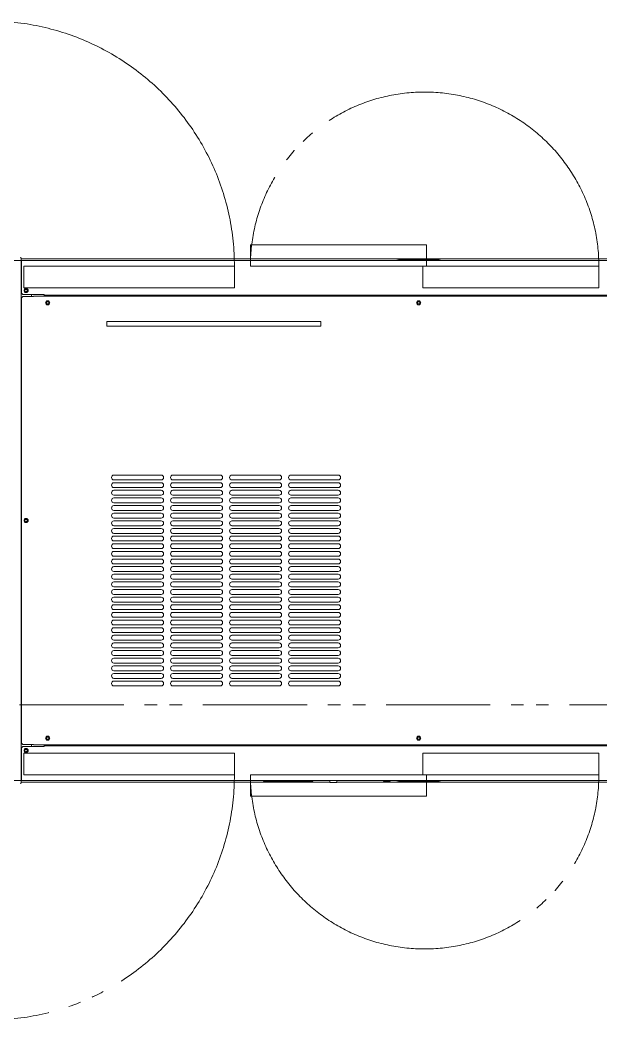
# Model space of a CAD drawing. Units: millimetres at full size. Extents: x -12803 to 120774, y -9413 to 101127.
# Drawn here: x 106306 to 107143, y 11096 to 12538 of the extents above; entities that cross this region are included whole.
import ezdxf

# ---------------------------------------------------------------- set-up
doc = ezdxf.new("R2010")
doc.units = ezdxf.units.MM
doc.header["$LTSCALE"] = 30
doc.linetypes.add('DOUBLE_CHAIN1', pattern=[8.8, 5, -1, 0.6, -0.6, 0.6, -1])
doc.linetypes.add('LONG_DOUBLE_CHAIN', pattern=[21.8, 18, -1, 0.6, -0.6, 0.6, -1])
doc.layers.add('0-0_NoName', color=7, linetype='Continuous')
doc.layers.add('2-0_通芯', color=7, linetype='DOUBLE_CHAIN1', lineweight=15)
doc.layers.add('3-3_AIHO30-厨房機器', color=7, linetype='Continuous', lineweight=15)

# ---------------------------------------------------------------- blocks, each defined once
blk = doc.blocks.new('グループ部品-732')
at = {"layer": '2-0_通芯'}
blk.add_line((74361.66, 11551.41), (120774.36, 11551.41), dxfattribs=at)
at = {"layer": '3-3_AIHO30-厨房機器', "linetype": 'LONG_DOUBLE_CHAIN'}
for p, q in [((106638.04, 12214.52), (106638.04, 12183.52)), ((106891.54, 12214.52), (106638.04, 12214.52)), ((106891.54, 12214.52), (106891.54, 12183.52)), ((106891.54, 12183.52), (106638.04, 12183.52)), ((106886.54, 12183.52), (107140.04, 12183.52)), ((106886.54, 12152.52), (106886.54, 12183.52)), ((107140.04, 12152.52), (107140.04, 12183.52)), ((106886.54, 12152.52), (107140.04, 12152.52)), ((106886.54, 11481.52), (107140.04, 11481.52)), ((106886.54, 11481.52), (106886.54, 11450.52)), ((107140.04, 11481.52), (107140.04, 11450.52)), ((106638.04, 11419.52), (106638.04, 11450.52)), ((106891.54, 11450.52), (106638.04, 11450.52)), ((106886.54, 11450.52), (107140.04, 11450.52)), ((106891.54, 11419.52), (106891.54, 11450.52)), ((106891.54, 11419.52), (106638.04, 11419.52))]:
    blk.add_line(p, q, dxfattribs=at)
at = {"layer": '3-3_AIHO30-厨房機器'}
for p, q in [((106263.04, 12191.52), (106308.04, 12191.52)), ((106306.3, 12196.18), (106307.24, 12195.56)), ((106308.04, 12194.06), (106308.04, 12194.02)), ((107485.54, 12194.02), (106308.04, 12194.02)), ((106308.04, 12191.52), (106308.04, 12194.02)), ((106308.04, 12191.52), (106308.04, 11442.52)), ((106308.54, 12191.02), (106308.04, 12191.02)), ((106308.54, 12190.52), (106308.04, 12190.52)), ((106308.54, 12145.72), (106308.54, 12191.52)), ((107452.54, 12191.52), (106308.54, 12191.52)), ((106905.54, 12193.02), (106855.54, 12193.02)), ((106308.54, 12136.92), (106308.54, 11497.12)), ((106311.54, 12142.72), (106341.04, 12142.72)), ((106311.54, 12139.92), (106325.54, 12139.92)), ((106323.04, 12142.72), (106323.04, 12139.92)), ((106325.54, 12140.52), (107435.54, 12140.52)), ((106325.54, 12140.52), (106325.54, 12139.92)), ((106341.04, 12140.52), (106341.04, 12142.72)), ((107420.04, 12141.92), (106341.04, 12141.92)), ((106308.04, 12125.77), (106308.54, 12125.77)), ((106308.04, 12105.77), (106308.54, 12105.77)), ((106431.54, 12104.02), (106431.54, 12097.02)), ((106739.54, 12104.02), (106431.54, 12104.02)), ((106739.54, 12097.02), (106739.54, 12104.02)), ((106431.54, 12097.02), (106739.54, 12097.02)), ((106509.54, 11882.52), (106441.54, 11882.52)), ((106441.54, 11875.52), (106509.54, 11875.52)), ((106594.54, 11882.52), (106526.54, 11882.52)), ((106526.54, 11875.52), (106594.54, 11875.52)), ((106679.54, 11882.52), (106611.54, 11882.52)), ((106611.54, 11875.52), (106679.54, 11875.52)), ((106764.54, 11882.52), (106696.54, 11882.52)), ((106696.54, 11875.52), (106764.54, 11875.52)), ((106509.54, 11871.52), (106441.54, 11871.52)), ((106441.54, 11864.52), (106509.54, 11864.52)), ((106509.54, 11860.52), (106441.54, 11860.52)), ((106594.54, 11871.52), (106526.54, 11871.52)), ((106526.54, 11864.52), (106594.54, 11864.52)), ((106594.54, 11860.52), (106526.54, 11860.52)), ((106679.54, 11871.52), (106611.54, 11871.52)), ((106611.54, 11864.52), (106679.54, 11864.52)), ((106679.54, 11860.52), (106611.54, 11860.52)), ((106764.54, 11871.52), (106696.54, 11871.52)), ((106696.54, 11864.52), (106764.54, 11864.52)), ((106764.54, 11860.52), (106696.54, 11860.52)), ((106441.54, 11853.52), (106509.54, 11853.52)), ((106509.54, 11849.52), (106441.54, 11849.52)), ((106526.54, 11853.52), (106594.54, 11853.52)), ((106594.54, 11849.52), (106526.54, 11849.52)), ((106611.54, 11853.52), (106679.54, 11853.52)), ((106679.54, 11849.52), (106611.54, 11849.52)), ((106696.54, 11853.52), (106764.54, 11853.52)), ((106764.54, 11849.52), (106696.54, 11849.52)), ((106441.54, 11842.52), (106509.54, 11842.52)), ((106509.54, 11838.52), (106441.54, 11838.52)), ((106441.54, 11831.52), (106509.54, 11831.52)), ((106526.54, 11842.52), (106594.54, 11842.52)), ((106594.54, 11838.52), (106526.54, 11838.52)), ((106526.54, 11831.52), (106594.54, 11831.52)), ((106611.54, 11842.52), (106679.54, 11842.52)), ((106679.54, 11838.52), (106611.54, 11838.52)), ((106611.54, 11831.52), (106679.54, 11831.52)), ((106696.54, 11842.52), (106764.54, 11842.52)), ((106764.54, 11838.52), (106696.54, 11838.52)), ((106696.54, 11831.52), (106764.54, 11831.52)), ((106509.54, 11827.52), (106441.54, 11827.52)), ((106441.54, 11820.52), (106509.54, 11820.52)), ((106509.54, 11816.52), (106441.54, 11816.52)), ((106594.54, 11827.52), (106526.54, 11827.52)), ((106526.54, 11820.52), (106594.54, 11820.52)), ((106594.54, 11816.52), (106526.54, 11816.52)), ((106679.54, 11827.52), (106611.54, 11827.52)), ((106611.54, 11820.52), (106679.54, 11820.52)), ((106679.54, 11816.52), (106611.54, 11816.52)), ((106764.54, 11827.52), (106696.54, 11827.52)), ((106696.54, 11820.52), (106764.54, 11820.52)), ((106764.54, 11816.52), (106696.54, 11816.52)), ((106441.54, 11809.52), (106509.54, 11809.52)), ((106509.54, 11805.52), (106441.54, 11805.52)), ((106526.54, 11809.52), (106594.54, 11809.52)), ((106594.54, 11805.52), (106526.54, 11805.52)), ((106611.54, 11809.52), (106679.54, 11809.52)), ((106679.54, 11805.52), (106611.54, 11805.52)), ((106696.54, 11809.52), (106764.54, 11809.52)), ((106764.54, 11805.52), (106696.54, 11805.52)), ((106441.54, 11798.52), (106509.54, 11798.52)), ((106509.54, 11794.52), (106441.54, 11794.52)), ((106441.54, 11787.52), (106509.54, 11787.52)), ((106526.54, 11798.52), (106594.54, 11798.52)), ((106594.54, 11794.52), (106526.54, 11794.52)), ((106526.54, 11787.52), (106594.54, 11787.52)), ((106611.54, 11798.52), (106679.54, 11798.52)), ((106679.54, 11794.52), (106611.54, 11794.52)), ((106611.54, 11787.52), (106679.54, 11787.52)), ((106696.54, 11798.52), (106764.54, 11798.52)), ((106764.54, 11794.52), (106696.54, 11794.52)), ((106696.54, 11787.52), (106764.54, 11787.52)), ((106509.54, 11783.52), (106441.54, 11783.52)), ((106441.54, 11776.52), (106509.54, 11776.52)), ((106509.54, 11772.52), (106441.54, 11772.52)), ((106594.54, 11783.52), (106526.54, 11783.52)), ((106526.54, 11776.52), (106594.54, 11776.52)), ((106594.54, 11772.52), (106526.54, 11772.52)), ((106679.54, 11783.52), (106611.54, 11783.52)), ((106611.54, 11776.52), (106679.54, 11776.52)), ((106679.54, 11772.52), (106611.54, 11772.52)), ((106764.54, 11783.52), (106696.54, 11783.52)), ((106696.54, 11776.52), (106764.54, 11776.52)), ((106764.54, 11772.52), (106696.54, 11772.52)), ((106441.54, 11765.52), (106509.54, 11765.52)), ((106509.54, 11761.52), (106441.54, 11761.52)), ((106526.54, 11765.52), (106594.54, 11765.52)), ((106594.54, 11761.52), (106526.54, 11761.52)), ((106611.54, 11765.52), (106679.54, 11765.52)), ((106679.54, 11761.52), (106611.54, 11761.52)), ((106696.54, 11765.52), (106764.54, 11765.52)), ((106764.54, 11761.52), (106696.54, 11761.52)), ((106441.54, 11754.52), (106509.54, 11754.52)), ((106509.54, 11750.52), (106441.54, 11750.52)), ((106441.54, 11743.52), (106509.54, 11743.52)), ((106526.54, 11754.52), (106594.54, 11754.52)), ((106594.54, 11750.52), (106526.54, 11750.52)), ((106526.54, 11743.52), (106594.54, 11743.52)), ((106611.54, 11754.52), (106679.54, 11754.52)), ((106679.54, 11750.52), (106611.54, 11750.52)), ((106611.54, 11743.52), (106679.54, 11743.52)), ((106696.54, 11754.52), (106764.54, 11754.52)), ((106764.54, 11750.52), (106696.54, 11750.52)), ((106696.54, 11743.52), (106764.54, 11743.52)), ((106509.54, 11739.52), (106441.54, 11739.52)), ((106441.54, 11732.52), (106509.54, 11732.52)), ((106594.54, 11739.52), (106526.54, 11739.52)), ((106526.54, 11732.52), (106594.54, 11732.52)), ((106679.54, 11739.52), (106611.54, 11739.52)), ((106611.54, 11732.52), (106679.54, 11732.52)), ((106764.54, 11739.52), (106696.54, 11739.52)), ((106696.54, 11732.52), (106764.54, 11732.52)), ((106509.54, 11728.52), (106441.54, 11728.52)), ((106441.54, 11721.52), (106509.54, 11721.52)), ((106509.54, 11717.52), (106441.54, 11717.52)), ((106594.54, 11728.52), (106526.54, 11728.52)), ((106526.54, 11721.52), (106594.54, 11721.52)), ((106594.54, 11717.52), (106526.54, 11717.52)), ((106679.54, 11728.52), (106611.54, 11728.52)), ((106611.54, 11721.52), (106679.54, 11721.52)), ((106679.54, 11717.52), (106611.54, 11717.52)), ((106764.54, 11728.52), (106696.54, 11728.52)), ((106696.54, 11721.52), (106764.54, 11721.52)), ((106764.54, 11717.52), (106696.54, 11717.52)), ((106441.54, 11710.52), (106509.54, 11710.52)), ((106509.54, 11706.52), (106441.54, 11706.52)), ((106526.54, 11710.52), (106594.54, 11710.52)), ((106594.54, 11706.52), (106526.54, 11706.52)), ((106611.54, 11710.52), (106679.54, 11710.52)), ((106679.54, 11706.52), (106611.54, 11706.52)), ((106696.54, 11710.52), (106764.54, 11710.52)), ((106764.54, 11706.52), (106696.54, 11706.52)), ((106441.54, 11699.52), (106509.54, 11699.52)), ((106509.54, 11695.52), (106441.54, 11695.52)), ((106441.54, 11688.52), (106509.54, 11688.52)), ((106526.54, 11699.52), (106594.54, 11699.52)), ((106594.54, 11695.52), (106526.54, 11695.52)), ((106526.54, 11688.52), (106594.54, 11688.52)), ((106611.54, 11699.52), (106679.54, 11699.52)), ((106679.54, 11695.52), (106611.54, 11695.52)), ((106611.54, 11688.52), (106679.54, 11688.52)), ((106696.54, 11699.52), (106764.54, 11699.52)), ((106764.54, 11695.52), (106696.54, 11695.52)), ((106696.54, 11688.52), (106764.54, 11688.52)), ((106509.54, 11684.52), (106441.54, 11684.52)), ((106441.54, 11677.52), (106509.54, 11677.52)), ((106509.54, 11673.52), (106441.54, 11673.52)), ((106594.54, 11684.52), (106526.54, 11684.52)), ((106526.54, 11677.52), (106594.54, 11677.52)), ((106594.54, 11673.52), (106526.54, 11673.52)), ((106679.54, 11684.52), (106611.54, 11684.52)), ((106611.54, 11677.52), (106679.54, 11677.52)), ((106679.54, 11673.52), (106611.54, 11673.52)), ((106764.54, 11684.52), (106696.54, 11684.52)), ((106696.54, 11677.52), (106764.54, 11677.52)), ((106764.54, 11673.52), (106696.54, 11673.52)), ((106441.54, 11666.52), (106509.54, 11666.52)), ((106509.54, 11662.52), (106441.54, 11662.52)), ((106526.54, 11666.52), (106594.54, 11666.52)), ((106594.54, 11662.52), (106526.54, 11662.52)), ((106611.54, 11666.52), (106679.54, 11666.52)), ((106679.54, 11662.52), (106611.54, 11662.52)), ((106696.54, 11666.52), (106764.54, 11666.52)), ((106764.54, 11662.52), (106696.54, 11662.52)), ((106441.54, 11655.52), (106509.54, 11655.52)), ((106509.54, 11651.52), (106441.54, 11651.52)), ((106441.54, 11644.52), (106509.54, 11644.52)), ((106526.54, 11655.52), (106594.54, 11655.52)), ((106594.54, 11651.52), (106526.54, 11651.52)), ((106526.54, 11644.52), (106594.54, 11644.52)), ((106611.54, 11655.52), (106679.54, 11655.52)), ((106679.54, 11651.52), (106611.54, 11651.52)), ((106611.54, 11644.52), (106679.54, 11644.52)), ((106696.54, 11655.52), (106764.54, 11655.52)), ((106764.54, 11651.52), (106696.54, 11651.52)), ((106696.54, 11644.52), (106764.54, 11644.52)), ((106509.54, 11640.52), (106441.54, 11640.52)), ((106441.54, 11633.52), (106509.54, 11633.52)), ((106509.54, 11629.52), (106441.54, 11629.52)), ((106594.54, 11640.52), (106526.54, 11640.52)), ((106526.54, 11633.52), (106594.54, 11633.52)), ((106594.54, 11629.52), (106526.54, 11629.52)), ((106679.54, 11640.52), (106611.54, 11640.52)), ((106611.54, 11633.52), (106679.54, 11633.52)), ((106679.54, 11629.52), (106611.54, 11629.52)), ((106764.54, 11640.52), (106696.54, 11640.52)), ((106696.54, 11633.52), (106764.54, 11633.52)), ((106764.54, 11629.52), (106696.54, 11629.52)), ((106441.54, 11622.52), (106509.54, 11622.52)), ((106509.54, 11618.52), (106441.54, 11618.52)), ((106526.54, 11622.52), (106594.54, 11622.52)), ((106594.54, 11618.52), (106526.54, 11618.52)), ((106611.54, 11622.52), (106679.54, 11622.52)), ((106679.54, 11618.52), (106611.54, 11618.52)), ((106696.54, 11622.52), (106764.54, 11622.52)), ((106764.54, 11618.52), (106696.54, 11618.52)), ((106441.54, 11611.52), (106509.54, 11611.52)), ((106509.54, 11607.52), (106441.54, 11607.52)), ((106441.54, 11600.52), (106509.54, 11600.52)), ((106526.54, 11611.52), (106594.54, 11611.52)), ((106594.54, 11607.52), (106526.54, 11607.52)), ((106526.54, 11600.52), (106594.54, 11600.52)), ((106611.54, 11611.52), (106679.54, 11611.52)), ((106679.54, 11607.52), (106611.54, 11607.52)), ((106611.54, 11600.52), (106679.54, 11600.52)), ((106696.54, 11611.52), (106764.54, 11611.52)), ((106764.54, 11607.52), (106696.54, 11607.52)), ((106696.54, 11600.52), (106764.54, 11600.52)), ((106509.54, 11596.52), (106441.54, 11596.52)), ((106441.54, 11589.52), (106509.54, 11589.52)), ((106509.54, 11585.52), (106441.54, 11585.52)), ((106594.54, 11596.52), (106526.54, 11596.52)), ((106526.54, 11589.52), (106594.54, 11589.52)), ((106594.54, 11585.52), (106526.54, 11585.52)), ((106679.54, 11596.52), (106611.54, 11596.52)), ((106611.54, 11589.52), (106679.54, 11589.52)), ((106679.54, 11585.52), (106611.54, 11585.52)), ((106764.54, 11596.52), (106696.54, 11596.52)), ((106696.54, 11589.52), (106764.54, 11589.52)), ((106764.54, 11585.52), (106696.54, 11585.52)), ((106441.54, 11578.52), (106509.54, 11578.52)), ((106526.54, 11578.52), (106594.54, 11578.52)), ((106611.54, 11578.52), (106679.54, 11578.52)), ((106696.54, 11578.52), (106764.54, 11578.52)), ((106308.04, 11528.27), (106308.54, 11528.27)), ((106308.04, 11508.27), (106308.54, 11508.27)), ((106308.54, 11488.32), (106308.54, 11442.52)), ((106311.54, 11494.12), (106325.54, 11494.12)), ((106311.54, 11491.32), (106341.04, 11491.32)), ((106323.04, 11494.12), (106323.04, 11491.32)), ((106325.54, 11493.52), (106325.54, 11494.12)), ((106325.54, 11493.52), (107435.54, 11493.52)), ((106341.04, 11493.52), (106341.04, 11491.32)), ((106341.04, 11492.12), (107420.04, 11492.12)), ((106263.04, 11442.52), (106308.04, 11442.52)), ((106308.54, 11443.52), (106308.04, 11443.52)), ((106308.54, 11443.02), (106308.04, 11443.02)), ((106308.04, 11442.52), (106308.04, 11439.99)), ((106308.54, 11442.52), (107452.54, 11442.52)), ((106657.04, 11441.52), (106657.04, 11442.52)), ((106657.04, 11441.52), (106728.04, 11441.52)), ((106728.04, 11441.52), (106728.04, 11442.52)), ((106752.54, 11442.52), (106752.54, 11439.52)), ((106762.54, 11442.52), (106762.54, 11439.52)), ((106829.84, 11442.52), (106829.84, 11441.52)), ((106829.84, 11441.52), (106839.24, 11441.52)), ((106839.24, 11442.52), (106839.24, 11441.52)), ((106855.54, 11441.02), (106905.54, 11441.02)), ((106858.84, 11442.52), (106858.84, 11441.52)), ((106858.84, 11441.52), (106868.24, 11441.52)), ((106868.24, 11442.52), (106868.24, 11441.52)), ((106306.3, 11437.86), (106307.24, 11438.49)), ((106308.04, 11440.02), (106752.54, 11440.02)), ((106752.54, 11439.52), (106762.54, 11439.52)), ((106762.54, 11440.02), (107485.54, 11440.02))]:
    blk.add_line(p, q, dxfattribs=at)
at = {"layer": '3-3_AIHO30-厨房機器', "linetype": 'LONG_DOUBLE_CHAIN'}
for points in [[(106615.04, 12152.52), (106615.04, 12183.52), (106311.54, 12183.52)], [(106615.04, 12152.52), (106311.54, 12152.52), (106311.54, 12183.52)], [(106615.04, 11481.52), (106615.04, 11450.52), (106311.54, 11450.52)], [(106615.04, 11481.52), (106311.54, 11481.52), (106311.54, 11450.52)]]:
    blk.add_lwpolyline(points, dxfattribs=at)
at = {"layer": '3-3_AIHO30-厨房機器'}
for centre, radius in [((106315.04, 12148.52), 3), ((106315.04, 12148.52), 1.6), ((106346.04, 12130.72), 3), ((106880.54, 12130.72), 3), ((106346.04, 12130.72), 1.6), ((106880.54, 12130.72), 1.6), ((106315.04, 11817.02), 3), ((106315.04, 11817.02), 1.6), ((106346.04, 11503.32), 3), ((106346.04, 11503.32), 1.6), ((106880.54, 11503.32), 3), ((106880.54, 11503.32), 1.6), ((106315.04, 11485.52), 3), ((106315.04, 11485.52), 1.6)]:
    blk.add_circle(centre, radius, dxfattribs=at)
at = {"layer": '3-3_AIHO30-厨房機器', "linetype": 'LONG_DOUBLE_CHAIN'}
for centre, start, end in [((106889.04, 12183.52), 0, 180), ((106889.04, 11450.52), 180, 0)]:
    blk.add_arc(centre, 251, start, end, dxfattribs=at)
at = {"layer": '3-3_AIHO30-厨房機器'}
for centre, radius, start, end in [((106306.24, 12194.06), 1.8, 0.00017, 56.31006), ((106855.54, 12168.02), 25, 90, 109.56084), ((106905.54, 12168.02), 25, 70.43916, 90), ((106315.04, 12148.52), 2, 255, 195), ((106311.54, 12145.72), 3, 180, 270), ((106311.54, 12136.92), 3, 90, 180), ((106346.04, 12130.72), 2, 255, 195), ((106880.54, 12130.72), 2, 255, 195), ((106441.54, 11879.02), 3.5, 90, 270), ((106509.54, 11879.02), 3.5, 270, 90), ((106526.54, 11879.02), 3.5, 90, 270), ((106594.54, 11879.02), 3.5, 270, 90), ((106611.54, 11879.02), 3.5, 90, 270), ((106679.54, 11879.02), 3.5, 270, 90), ((106696.54, 11879.02), 3.5, 90, 270), ((106764.54, 11879.02), 3.5, 270, 90), ((106441.54, 11868.02), 3.5, 90, 270), ((106441.54, 11857.02), 3.5, 90, 270), ((106509.54, 11868.02), 3.5, 270, 90), ((106509.54, 11857.02), 3.5, 270, 90), ((106526.54, 11868.02), 3.5, 90, 270), ((106526.54, 11857.02), 3.5, 90, 270), ((106594.54, 11868.02), 3.5, 270, 90), ((106594.54, 11857.02), 3.5, 270, 90), ((106611.54, 11868.02), 3.5, 90, 270), ((106611.54, 11857.02), 3.5, 90, 270), ((106679.54, 11868.02), 3.5, 270, 90), ((106679.54, 11857.02), 3.5, 270, 90), ((106696.54, 11868.02), 3.5, 90, 270), ((106696.54, 11857.02), 3.5, 90, 270), ((106764.54, 11868.02), 3.5, 270, 90), ((106764.54, 11857.02), 3.5, 270, 90), ((106441.54, 11846.02), 3.5, 90, 270), ((106509.54, 11846.02), 3.5, 270, 90), ((106526.54, 11846.02), 3.5, 90, 270), ((106594.54, 11846.02), 3.5, 270, 90), ((106611.54, 11846.02), 3.5, 90, 270), ((106679.54, 11846.02), 3.5, 270, 90), ((106696.54, 11846.02), 3.5, 90, 270), ((106764.54, 11846.02), 3.5, 270, 90), ((106441.54, 11835.02), 3.5, 90, 270), ((106509.54, 11835.02), 3.5, 270, 90), ((106526.54, 11835.02), 3.5, 90, 270), ((106594.54, 11835.02), 3.5, 270, 90), ((106611.54, 11835.02), 3.5, 90, 270), ((106679.54, 11835.02), 3.5, 270, 90), ((106696.54, 11835.02), 3.5, 90, 270), ((106764.54, 11835.02), 3.5, 270, 90), ((106315.04, 11817.02), 2, 255, 195), ((106441.54, 11824.02), 3.5, 90, 270), ((106441.54, 11813.02), 3.5, 90, 270), ((106509.54, 11824.02), 3.5, 270, 90), ((106509.54, 11813.02), 3.5, 270, 90), ((106526.54, 11824.02), 3.5, 90, 270), ((106526.54, 11813.02), 3.5, 90, 270), ((106594.54, 11824.02), 3.5, 270, 90), ((106594.54, 11813.02), 3.5, 270, 90), ((106611.54, 11824.02), 3.5, 90, 270), ((106611.54, 11813.02), 3.5, 90, 270), ((106679.54, 11824.02), 3.5, 270, 90), ((106679.54, 11813.02), 3.5, 270, 90), ((106696.54, 11824.02), 3.5, 90, 270), ((106696.54, 11813.02), 3.5, 90, 270), ((106764.54, 11824.02), 3.5, 270, 90), ((106764.54, 11813.02), 3.5, 270, 90), ((106441.54, 11802.02), 3.5, 90, 270), ((106509.54, 11802.02), 3.5, 270, 90), ((106526.54, 11802.02), 3.5, 90, 270), ((106594.54, 11802.02), 3.5, 270, 90), ((106611.54, 11802.02), 3.5, 90, 270), ((106679.54, 11802.02), 3.5, 270, 90), ((106696.54, 11802.02), 3.5, 90, 270), ((106764.54, 11802.02), 3.5, 270, 90), ((106441.54, 11791.02), 3.5, 90, 270), ((106509.54, 11791.02), 3.5, 270, 90), ((106526.54, 11791.02), 3.5, 90, 270), ((106594.54, 11791.02), 3.5, 270, 90), ((106611.54, 11791.02), 3.5, 90, 270), ((106679.54, 11791.02), 3.5, 270, 90), ((106696.54, 11791.02), 3.5, 90, 270), ((106764.54, 11791.02), 3.5, 270, 90), ((106441.54, 11780.02), 3.5, 90, 270), ((106441.54, 11769.02), 3.5, 90, 270), ((106509.54, 11780.02), 3.5, 270, 90), ((106509.54, 11769.02), 3.5, 270, 90), ((106526.54, 11780.02), 3.5, 90, 270), ((106526.54, 11769.02), 3.5, 90, 270), ((106594.54, 11780.02), 3.5, 270, 90), ((106594.54, 11769.02), 3.5, 270, 90), ((106611.54, 11780.02), 3.5, 90, 270), ((106611.54, 11769.02), 3.5, 90, 270), ((106679.54, 11780.02), 3.5, 270, 90), ((106679.54, 11769.02), 3.5, 270, 90), ((106696.54, 11780.02), 3.5, 90, 270), ((106696.54, 11769.02), 3.5, 90, 270), ((106764.54, 11780.02), 3.5, 270, 90), ((106764.54, 11769.02), 3.5, 270, 90), ((106441.54, 11758.02), 3.5, 90, 270), ((106509.54, 11758.02), 3.5, 270, 90), ((106526.54, 11758.02), 3.5, 90, 270), ((106594.54, 11758.02), 3.5, 270, 90), ((106611.54, 11758.02), 3.5, 90, 270), ((106679.54, 11758.02), 3.5, 270, 90), ((106696.54, 11758.02), 3.5, 90, 270), ((106764.54, 11758.02), 3.5, 270, 90), ((106441.54, 11747.02), 3.5, 90, 270), ((106509.54, 11747.02), 3.5, 270, 90), ((106526.54, 11747.02), 3.5, 90, 270), ((106594.54, 11747.02), 3.5, 270, 90), ((106611.54, 11747.02), 3.5, 90, 270), ((106679.54, 11747.02), 3.5, 270, 90), ((106696.54, 11747.02), 3.5, 90, 270), ((106764.54, 11747.02), 3.5, 270, 90), ((106441.54, 11736.02), 3.5, 90, 270), ((106509.54, 11736.02), 3.5, 270, 90), ((106526.54, 11736.02), 3.5, 90, 270), ((106594.54, 11736.02), 3.5, 270, 90), ((106611.54, 11736.02), 3.5, 90, 270), ((106679.54, 11736.02), 3.5, 270, 90), ((106696.54, 11736.02), 3.5, 90, 270), ((106764.54, 11736.02), 3.5, 270, 90), ((106441.54, 11725.02), 3.5, 90, 270), ((106441.54, 11714.02), 3.5, 90, 270), ((106509.54, 11725.02), 3.5, 270, 90), ((106509.54, 11714.02), 3.5, 270, 90), ((106526.54, 11725.02), 3.5, 90, 270), ((106526.54, 11714.02), 3.5, 90, 270), ((106594.54, 11725.02), 3.5, 270, 90), ((106594.54, 11714.02), 3.5, 270, 90), ((106611.54, 11725.02), 3.5, 90, 270), ((106611.54, 11714.02), 3.5, 90, 270), ((106679.54, 11725.02), 3.5, 270, 90), ((106679.54, 11714.02), 3.5, 270, 90), ((106696.54, 11725.02), 3.5, 90, 270), ((106696.54, 11714.02), 3.5, 90, 270), ((106764.54, 11725.02), 3.5, 270, 90), ((106764.54, 11714.02), 3.5, 270, 90), ((106441.54, 11703.02), 3.5, 90, 270), ((106509.54, 11703.02), 3.5, 270, 90), ((106526.54, 11703.02), 3.5, 90, 270), ((106594.54, 11703.02), 3.5, 270, 90), ((106611.54, 11703.02), 3.5, 90, 270), ((106679.54, 11703.02), 3.5, 270, 90), ((106696.54, 11703.02), 3.5, 90, 270), ((106764.54, 11703.02), 3.5, 270, 90), ((106441.54, 11692.02), 3.5, 90, 270), ((106509.54, 11692.02), 3.5, 270, 90), ((106526.54, 11692.02), 3.5, 90, 270), ((106594.54, 11692.02), 3.5, 270, 90), ((106611.54, 11692.02), 3.5, 90, 270), ((106679.54, 11692.02), 3.5, 270, 90), ((106696.54, 11692.02), 3.5, 90, 270), ((106764.54, 11692.02), 3.5, 270, 90), ((106441.54, 11681.02), 3.5, 90, 270), ((106441.54, 11670.02), 3.5, 90, 270), ((106509.54, 11681.02), 3.5, 270, 90), ((106509.54, 11670.02), 3.5, 270, 90), ((106526.54, 11681.02), 3.5, 90, 270), ((106526.54, 11670.02), 3.5, 90, 270), ((106594.54, 11681.02), 3.5, 270, 90), ((106594.54, 11670.02), 3.5, 270, 90), ((106611.54, 11681.02), 3.5, 90, 270), ((106611.54, 11670.02), 3.5, 90, 270), ((106679.54, 11681.02), 3.5, 270, 90), ((106679.54, 11670.02), 3.5, 270, 90), ((106696.54, 11681.02), 3.5, 90, 270), ((106696.54, 11670.02), 3.5, 90, 270), ((106764.54, 11681.02), 3.5, 270, 90), ((106764.54, 11670.02), 3.5, 270, 90), ((106441.54, 11659.02), 3.5, 90, 270), ((106509.54, 11659.02), 3.5, 270, 90), ((106526.54, 11659.02), 3.5, 90, 270), ((106594.54, 11659.02), 3.5, 270, 90), ((106611.54, 11659.02), 3.5, 90, 270), ((106679.54, 11659.02), 3.5, 270, 90), ((106696.54, 11659.02), 3.5, 90, 270), ((106764.54, 11659.02), 3.5, 270, 90), ((106441.54, 11648.02), 3.5, 90, 270), ((106509.54, 11648.02), 3.5, 270, 90), ((106526.54, 11648.02), 3.5, 90, 270), ((106594.54, 11648.02), 3.5, 270, 90), ((106611.54, 11648.02), 3.5, 90, 270), ((106679.54, 11648.02), 3.5, 270, 90), ((106696.54, 11648.02), 3.5, 90, 270), ((106764.54, 11648.02), 3.5, 270, 90), ((106441.54, 11637.02), 3.5, 90, 270), ((106441.54, 11626.02), 3.5, 90, 270), ((106509.54, 11637.02), 3.5, 270, 90), ((106509.54, 11626.02), 3.5, 270, 90), ((106526.54, 11637.02), 3.5, 90, 270), ((106526.54, 11626.02), 3.5, 90, 270), ((106594.54, 11637.02), 3.5, 270, 90), ((106594.54, 11626.02), 3.5, 270, 90), ((106611.54, 11637.02), 3.5, 90, 270), ((106611.54, 11626.02), 3.5, 90, 270), ((106679.54, 11637.02), 3.5, 270, 90), ((106679.54, 11626.02), 3.5, 270, 90), ((106696.54, 11637.02), 3.5, 90, 270), ((106696.54, 11626.02), 3.5, 90, 270), ((106764.54, 11637.02), 3.5, 270, 90), ((106764.54, 11626.02), 3.5, 270, 90), ((106441.54, 11615.02), 3.5, 90, 270), ((106509.54, 11615.02), 3.5, 270, 90), ((106526.54, 11615.02), 3.5, 90, 270), ((106594.54, 11615.02), 3.5, 270, 90), ((106611.54, 11615.02), 3.5, 90, 270), ((106679.54, 11615.02), 3.5, 270, 90), ((106696.54, 11615.02), 3.5, 90, 270), ((106764.54, 11615.02), 3.5, 270, 90), ((106441.54, 11604.02), 3.5, 90, 270), ((106509.54, 11604.02), 3.5, 270, 90), ((106526.54, 11604.02), 3.5, 90, 270), ((106594.54, 11604.02), 3.5, 270, 90), ((106611.54, 11604.02), 3.5, 90, 270), ((106679.54, 11604.02), 3.5, 270, 90), ((106696.54, 11604.02), 3.5, 90, 270), ((106764.54, 11604.02), 3.5, 270, 90), ((106441.54, 11593.02), 3.5, 90, 270), ((106441.54, 11582.02), 3.5, 90, 270), ((106509.54, 11593.02), 3.5, 270, 90), ((106509.54, 11582.02), 3.5, 270, 90), ((106526.54, 11593.02), 3.5, 90, 270), ((106526.54, 11582.02), 3.5, 90, 270), ((106594.54, 11593.02), 3.5, 270, 90), ((106594.54, 11582.02), 3.5, 270, 90), ((106611.54, 11593.02), 3.5, 90, 270), ((106611.54, 11582.02), 3.5, 90, 270), ((106679.54, 11593.02), 3.5, 270, 90), ((106679.54, 11582.02), 3.5, 270, 90), ((106696.54, 11593.02), 3.5, 90, 270), ((106696.54, 11582.02), 3.5, 90, 270), ((106764.54, 11593.02), 3.5, 270, 90), ((106764.54, 11582.02), 3.5, 270, 90), ((106346.04, 11503.32), 2, 255, 195), ((106880.54, 11503.32), 2, 255, 195), ((106311.54, 11497.12), 3, 180, 270), ((106311.54, 11488.32), 3, 90, 180), ((106315.04, 11485.52), 2, 255, 195), ((106855.54, 11466.02), 25, 250.43916, 270), ((106905.54, 11466.02), 25, 270, 289.56084), ((106306.24, 11439.99), 1.8, 303.69015, 0.00017)]:
    blk.add_arc(centre, radius, start, end, dxfattribs=at)
at = {"layer": '3-3_AIHO30-厨房機器', "linetype": 'LONG_DOUBLE_CHAIN'}
for centre, start_param, end_param in [((106260.29, 12183.52), 6.2831853, 10.9751359), ((106260.29, 11450.52), 1.5912347, 6.2831853)]:
    blk.add_ellipse(centre, major_axis=(354.75, 0), ratio=0.996483, start_param=start_param, end_param=end_param, dxfattribs=at)
blk = doc.blocks.new('グループ部品-763')
at = {"layer": '3-3_AIHO30-厨房機器', "linetype": 'LONG_DOUBLE_CHAIN'}
for p, q in [((106638.04, 12214.52), (106638.04, 12183.52)), ((106891.54, 12214.52), (106638.04, 12214.52)), ((106891.54, 12214.52), (106891.54, 12183.52)), ((106891.54, 12183.52), (106638.04, 12183.52)), ((106886.54, 12183.52), (107140.04, 12183.52)), ((106886.54, 12152.52), (106886.54, 12183.52)), ((107140.04, 12152.52), (107140.04, 12183.52)), ((106886.54, 12152.52), (107140.04, 12152.52)), ((106886.54, 11481.52), (107140.04, 11481.52)), ((106886.54, 11481.52), (106886.54, 11450.52)), ((107140.04, 11481.52), (107140.04, 11450.52)), ((106638.04, 11419.52), (106638.04, 11450.52)), ((106891.54, 11450.52), (106638.04, 11450.52)), ((106886.54, 11450.52), (107140.04, 11450.52)), ((106891.54, 11419.52), (106891.54, 11450.52)), ((106891.54, 11419.52), (106638.04, 11419.52))]:
    blk.add_line(p, q, dxfattribs=at)
at = {"layer": '3-3_AIHO30-厨房機器'}
for p, q in [((106263.04, 12191.52), (106308.04, 12191.52)), ((106306.3, 12196.18), (106307.24, 12195.56)), ((106308.04, 12194.06), (106308.04, 12194.02)), ((107485.54, 12194.02), (106308.04, 12194.02)), ((106308.04, 12191.52), (106308.04, 12194.02)), ((106308.04, 12191.52), (106308.04, 11442.52)), ((106308.54, 12191.02), (106308.04, 12191.02)), ((106308.54, 12190.52), (106308.04, 12190.52)), ((106308.54, 12145.72), (106308.54, 12191.52)), ((107452.54, 12191.52), (106308.54, 12191.52)), ((106905.54, 12193.02), (106855.54, 12193.02)), ((106308.54, 12136.92), (106308.54, 11497.12)), ((106311.54, 12142.72), (106341.04, 12142.72)), ((106311.54, 12139.92), (106325.54, 12139.92)), ((106323.04, 12142.72), (106323.04, 12139.92)), ((106325.54, 12140.52), (107435.54, 12140.52)), ((106325.54, 12140.52), (106325.54, 12139.92)), ((106341.04, 12140.52), (106341.04, 12142.72)), ((107420.04, 12141.92), (106341.04, 12141.92)), ((106308.04, 12125.77), (106308.54, 12125.77)), ((106308.04, 12105.77), (106308.54, 12105.77)), ((106431.54, 12104.02), (106431.54, 12097.02)), ((106739.54, 12104.02), (106431.54, 12104.02)), ((106739.54, 12097.02), (106739.54, 12104.02)), ((106431.54, 12097.02), (106739.54, 12097.02)), ((106509.54, 11882.52), (106441.54, 11882.52)), ((106441.54, 11875.52), (106509.54, 11875.52)), ((106594.54, 11882.52), (106526.54, 11882.52)), ((106526.54, 11875.52), (106594.54, 11875.52)), ((106679.54, 11882.52), (106611.54, 11882.52)), ((106611.54, 11875.52), (106679.54, 11875.52)), ((106764.54, 11882.52), (106696.54, 11882.52)), ((106696.54, 11875.52), (106764.54, 11875.52)), ((106509.54, 11871.52), (106441.54, 11871.52)), ((106441.54, 11864.52), (106509.54, 11864.52)), ((106509.54, 11860.52), (106441.54, 11860.52)), ((106594.54, 11871.52), (106526.54, 11871.52)), ((106526.54, 11864.52), (106594.54, 11864.52)), ((106594.54, 11860.52), (106526.54, 11860.52)), ((106679.54, 11871.52), (106611.54, 11871.52)), ((106611.54, 11864.52), (106679.54, 11864.52)), ((106679.54, 11860.52), (106611.54, 11860.52)), ((106764.54, 11871.52), (106696.54, 11871.52)), ((106696.54, 11864.52), (106764.54, 11864.52)), ((106764.54, 11860.52), (106696.54, 11860.52)), ((106441.54, 11853.52), (106509.54, 11853.52)), ((106509.54, 11849.52), (106441.54, 11849.52)), ((106526.54, 11853.52), (106594.54, 11853.52)), ((106594.54, 11849.52), (106526.54, 11849.52)), ((106611.54, 11853.52), (106679.54, 11853.52)), ((106679.54, 11849.52), (106611.54, 11849.52)), ((106696.54, 11853.52), (106764.54, 11853.52)), ((106764.54, 11849.52), (106696.54, 11849.52)), ((106441.54, 11842.52), (106509.54, 11842.52)), ((106509.54, 11838.52), (106441.54, 11838.52)), ((106441.54, 11831.52), (106509.54, 11831.52)), ((106526.54, 11842.52), (106594.54, 11842.52)), ((106594.54, 11838.52), (106526.54, 11838.52)), ((106526.54, 11831.52), (106594.54, 11831.52)), ((106611.54, 11842.52), (106679.54, 11842.52)), ((106679.54, 11838.52), (106611.54, 11838.52)), ((106611.54, 11831.52), (106679.54, 11831.52)), ((106696.54, 11842.52), (106764.54, 11842.52)), ((106764.54, 11838.52), (106696.54, 11838.52)), ((106696.54, 11831.52), (106764.54, 11831.52)), ((106509.54, 11827.52), (106441.54, 11827.52)), ((106441.54, 11820.52), (106509.54, 11820.52)), ((106509.54, 11816.52), (106441.54, 11816.52)), ((106594.54, 11827.52), (106526.54, 11827.52)), ((106526.54, 11820.52), (106594.54, 11820.52)), ((106594.54, 11816.52), (106526.54, 11816.52)), ((106679.54, 11827.52), (106611.54, 11827.52)), ((106611.54, 11820.52), (106679.54, 11820.52)), ((106679.54, 11816.52), (106611.54, 11816.52)), ((106764.54, 11827.52), (106696.54, 11827.52)), ((106696.54, 11820.52), (106764.54, 11820.52)), ((106764.54, 11816.52), (106696.54, 11816.52)), ((106441.54, 11809.52), (106509.54, 11809.52)), ((106509.54, 11805.52), (106441.54, 11805.52)), ((106526.54, 11809.52), (106594.54, 11809.52)), ((106594.54, 11805.52), (106526.54, 11805.52)), ((106611.54, 11809.52), (106679.54, 11809.52)), ((106679.54, 11805.52), (106611.54, 11805.52)), ((106696.54, 11809.52), (106764.54, 11809.52)), ((106764.54, 11805.52), (106696.54, 11805.52)), ((106441.54, 11798.52), (106509.54, 11798.52)), ((106509.54, 11794.52), (106441.54, 11794.52)), ((106441.54, 11787.52), (106509.54, 11787.52)), ((106526.54, 11798.52), (106594.54, 11798.52)), ((106594.54, 11794.52), (106526.54, 11794.52)), ((106526.54, 11787.52), (106594.54, 11787.52)), ((106611.54, 11798.52), (106679.54, 11798.52)), ((106679.54, 11794.52), (106611.54, 11794.52)), ((106611.54, 11787.52), (106679.54, 11787.52)), ((106696.54, 11798.52), (106764.54, 11798.52)), ((106764.54, 11794.52), (106696.54, 11794.52)), ((106696.54, 11787.52), (106764.54, 11787.52)), ((106509.54, 11783.52), (106441.54, 11783.52)), ((106441.54, 11776.52), (106509.54, 11776.52)), ((106509.54, 11772.52), (106441.54, 11772.52)), ((106594.54, 11783.52), (106526.54, 11783.52)), ((106526.54, 11776.52), (106594.54, 11776.52)), ((106594.54, 11772.52), (106526.54, 11772.52)), ((106679.54, 11783.52), (106611.54, 11783.52)), ((106611.54, 11776.52), (106679.54, 11776.52)), ((106679.54, 11772.52), (106611.54, 11772.52)), ((106764.54, 11783.52), (106696.54, 11783.52)), ((106696.54, 11776.52), (106764.54, 11776.52)), ((106764.54, 11772.52), (106696.54, 11772.52)), ((106441.54, 11765.52), (106509.54, 11765.52)), ((106509.54, 11761.52), (106441.54, 11761.52)), ((106526.54, 11765.52), (106594.54, 11765.52)), ((106594.54, 11761.52), (106526.54, 11761.52)), ((106611.54, 11765.52), (106679.54, 11765.52)), ((106679.54, 11761.52), (106611.54, 11761.52)), ((106696.54, 11765.52), (106764.54, 11765.52)), ((106764.54, 11761.52), (106696.54, 11761.52)), ((106441.54, 11754.52), (106509.54, 11754.52)), ((106509.54, 11750.52), (106441.54, 11750.52)), ((106441.54, 11743.52), (106509.54, 11743.52)), ((106526.54, 11754.52), (106594.54, 11754.52)), ((106594.54, 11750.52), (106526.54, 11750.52)), ((106526.54, 11743.52), (106594.54, 11743.52)), ((106611.54, 11754.52), (106679.54, 11754.52)), ((106679.54, 11750.52), (106611.54, 11750.52)), ((106611.54, 11743.52), (106679.54, 11743.52)), ((106696.54, 11754.52), (106764.54, 11754.52)), ((106764.54, 11750.52), (106696.54, 11750.52)), ((106696.54, 11743.52), (106764.54, 11743.52)), ((106509.54, 11739.52), (106441.54, 11739.52)), ((106441.54, 11732.52), (106509.54, 11732.52)), ((106594.54, 11739.52), (106526.54, 11739.52)), ((106526.54, 11732.52), (106594.54, 11732.52)), ((106679.54, 11739.52), (106611.54, 11739.52)), ((106611.54, 11732.52), (106679.54, 11732.52)), ((106764.54, 11739.52), (106696.54, 11739.52)), ((106696.54, 11732.52), (106764.54, 11732.52)), ((106509.54, 11728.52), (106441.54, 11728.52)), ((106441.54, 11721.52), (106509.54, 11721.52)), ((106509.54, 11717.52), (106441.54, 11717.52)), ((106594.54, 11728.52), (106526.54, 11728.52)), ((106526.54, 11721.52), (106594.54, 11721.52)), ((106594.54, 11717.52), (106526.54, 11717.52)), ((106679.54, 11728.52), (106611.54, 11728.52)), ((106611.54, 11721.52), (106679.54, 11721.52)), ((106679.54, 11717.52), (106611.54, 11717.52)), ((106764.54, 11728.52), (106696.54, 11728.52)), ((106696.54, 11721.52), (106764.54, 11721.52)), ((106764.54, 11717.52), (106696.54, 11717.52)), ((106441.54, 11710.52), (106509.54, 11710.52)), ((106509.54, 11706.52), (106441.54, 11706.52)), ((106526.54, 11710.52), (106594.54, 11710.52)), ((106594.54, 11706.52), (106526.54, 11706.52)), ((106611.54, 11710.52), (106679.54, 11710.52)), ((106679.54, 11706.52), (106611.54, 11706.52)), ((106696.54, 11710.52), (106764.54, 11710.52)), ((106764.54, 11706.52), (106696.54, 11706.52)), ((106441.54, 11699.52), (106509.54, 11699.52)), ((106509.54, 11695.52), (106441.54, 11695.52)), ((106441.54, 11688.52), (106509.54, 11688.52)), ((106526.54, 11699.52), (106594.54, 11699.52)), ((106594.54, 11695.52), (106526.54, 11695.52)), ((106526.54, 11688.52), (106594.54, 11688.52)), ((106611.54, 11699.52), (106679.54, 11699.52)), ((106679.54, 11695.52), (106611.54, 11695.52)), ((106611.54, 11688.52), (106679.54, 11688.52)), ((106696.54, 11699.52), (106764.54, 11699.52)), ((106764.54, 11695.52), (106696.54, 11695.52)), ((106696.54, 11688.52), (106764.54, 11688.52)), ((106509.54, 11684.52), (106441.54, 11684.52)), ((106441.54, 11677.52), (106509.54, 11677.52)), ((106509.54, 11673.52), (106441.54, 11673.52)), ((106594.54, 11684.52), (106526.54, 11684.52)), ((106526.54, 11677.52), (106594.54, 11677.52)), ((106594.54, 11673.52), (106526.54, 11673.52)), ((106679.54, 11684.52), (106611.54, 11684.52)), ((106611.54, 11677.52), (106679.54, 11677.52)), ((106679.54, 11673.52), (106611.54, 11673.52)), ((106764.54, 11684.52), (106696.54, 11684.52)), ((106696.54, 11677.52), (106764.54, 11677.52)), ((106764.54, 11673.52), (106696.54, 11673.52)), ((106441.54, 11666.52), (106509.54, 11666.52)), ((106509.54, 11662.52), (106441.54, 11662.52)), ((106526.54, 11666.52), (106594.54, 11666.52)), ((106594.54, 11662.52), (106526.54, 11662.52)), ((106611.54, 11666.52), (106679.54, 11666.52)), ((106679.54, 11662.52), (106611.54, 11662.52)), ((106696.54, 11666.52), (106764.54, 11666.52)), ((106764.54, 11662.52), (106696.54, 11662.52)), ((106441.54, 11655.52), (106509.54, 11655.52)), ((106509.54, 11651.52), (106441.54, 11651.52)), ((106441.54, 11644.52), (106509.54, 11644.52)), ((106526.54, 11655.52), (106594.54, 11655.52)), ((106594.54, 11651.52), (106526.54, 11651.52)), ((106526.54, 11644.52), (106594.54, 11644.52)), ((106611.54, 11655.52), (106679.54, 11655.52)), ((106679.54, 11651.52), (106611.54, 11651.52)), ((106611.54, 11644.52), (106679.54, 11644.52)), ((106696.54, 11655.52), (106764.54, 11655.52)), ((106764.54, 11651.52), (106696.54, 11651.52)), ((106696.54, 11644.52), (106764.54, 11644.52)), ((106509.54, 11640.52), (106441.54, 11640.52)), ((106441.54, 11633.52), (106509.54, 11633.52)), ((106509.54, 11629.52), (106441.54, 11629.52)), ((106594.54, 11640.52), (106526.54, 11640.52)), ((106526.54, 11633.52), (106594.54, 11633.52)), ((106594.54, 11629.52), (106526.54, 11629.52)), ((106679.54, 11640.52), (106611.54, 11640.52)), ((106611.54, 11633.52), (106679.54, 11633.52)), ((106679.54, 11629.52), (106611.54, 11629.52)), ((106764.54, 11640.52), (106696.54, 11640.52)), ((106696.54, 11633.52), (106764.54, 11633.52)), ((106764.54, 11629.52), (106696.54, 11629.52)), ((106441.54, 11622.52), (106509.54, 11622.52)), ((106509.54, 11618.52), (106441.54, 11618.52)), ((106526.54, 11622.52), (106594.54, 11622.52)), ((106594.54, 11618.52), (106526.54, 11618.52)), ((106611.54, 11622.52), (106679.54, 11622.52)), ((106679.54, 11618.52), (106611.54, 11618.52)), ((106696.54, 11622.52), (106764.54, 11622.52)), ((106764.54, 11618.52), (106696.54, 11618.52)), ((106441.54, 11611.52), (106509.54, 11611.52)), ((106509.54, 11607.52), (106441.54, 11607.52)), ((106441.54, 11600.52), (106509.54, 11600.52)), ((106526.54, 11611.52), (106594.54, 11611.52)), ((106594.54, 11607.52), (106526.54, 11607.52)), ((106526.54, 11600.52), (106594.54, 11600.52)), ((106611.54, 11611.52), (106679.54, 11611.52)), ((106679.54, 11607.52), (106611.54, 11607.52)), ((106611.54, 11600.52), (106679.54, 11600.52)), ((106696.54, 11611.52), (106764.54, 11611.52)), ((106764.54, 11607.52), (106696.54, 11607.52)), ((106696.54, 11600.52), (106764.54, 11600.52)), ((106509.54, 11596.52), (106441.54, 11596.52)), ((106441.54, 11589.52), (106509.54, 11589.52)), ((106509.54, 11585.52), (106441.54, 11585.52)), ((106594.54, 11596.52), (106526.54, 11596.52)), ((106526.54, 11589.52), (106594.54, 11589.52)), ((106594.54, 11585.52), (106526.54, 11585.52)), ((106679.54, 11596.52), (106611.54, 11596.52)), ((106611.54, 11589.52), (106679.54, 11589.52)), ((106679.54, 11585.52), (106611.54, 11585.52)), ((106764.54, 11596.52), (106696.54, 11596.52)), ((106696.54, 11589.52), (106764.54, 11589.52)), ((106764.54, 11585.52), (106696.54, 11585.52)), ((106441.54, 11578.52), (106509.54, 11578.52)), ((106526.54, 11578.52), (106594.54, 11578.52)), ((106611.54, 11578.52), (106679.54, 11578.52)), ((106696.54, 11578.52), (106764.54, 11578.52)), ((106308.04, 11528.27), (106308.54, 11528.27)), ((106308.04, 11508.27), (106308.54, 11508.27)), ((106308.54, 11488.32), (106308.54, 11442.52)), ((106311.54, 11494.12), (106325.54, 11494.12)), ((106311.54, 11491.32), (106341.04, 11491.32)), ((106323.04, 11494.12), (106323.04, 11491.32)), ((106325.54, 11493.52), (106325.54, 11494.12)), ((106325.54, 11493.52), (107435.54, 11493.52)), ((106341.04, 11493.52), (106341.04, 11491.32)), ((106341.04, 11492.12), (107420.04, 11492.12)), ((106263.04, 11442.52), (106308.04, 11442.52)), ((106308.54, 11443.52), (106308.04, 11443.52)), ((106308.54, 11443.02), (106308.04, 11443.02)), ((106308.04, 11442.52), (106308.04, 11439.99)), ((106308.54, 11442.52), (107452.54, 11442.52)), ((106657.04, 11441.52), (106657.04, 11442.52)), ((106657.04, 11441.52), (106728.04, 11441.52)), ((106728.04, 11441.52), (106728.04, 11442.52)), ((106752.54, 11442.52), (106752.54, 11439.52)), ((106762.54, 11442.52), (106762.54, 11439.52)), ((106829.84, 11442.52), (106829.84, 11441.52)), ((106829.84, 11441.52), (106839.24, 11441.52)), ((106839.24, 11442.52), (106839.24, 11441.52)), ((106855.54, 11441.02), (106905.54, 11441.02)), ((106858.84, 11442.52), (106858.84, 11441.52)), ((106858.84, 11441.52), (106868.24, 11441.52)), ((106868.24, 11442.52), (106868.24, 11441.52)), ((106306.3, 11437.86), (106307.24, 11438.49)), ((106308.04, 11440.02), (106752.54, 11440.02)), ((106752.54, 11439.52), (106762.54, 11439.52)), ((106762.54, 11440.02), (107485.54, 11440.02))]:
    blk.add_line(p, q, dxfattribs=at)
at = {"layer": '3-3_AIHO30-厨房機器', "linetype": 'LONG_DOUBLE_CHAIN'}
for points in [[(106615.04, 12152.52), (106615.04, 12183.52), (106311.54, 12183.52)], [(106615.04, 12152.52), (106311.54, 12152.52), (106311.54, 12183.52)], [(106615.04, 11481.52), (106615.04, 11450.52), (106311.54, 11450.52)], [(106615.04, 11481.52), (106311.54, 11481.52), (106311.54, 11450.52)]]:
    blk.add_lwpolyline(points, dxfattribs=at)
at = {"layer": '3-3_AIHO30-厨房機器'}
for centre, radius in [((106315.04, 12148.52), 3), ((106315.04, 12148.52), 1.6), ((106346.04, 12130.72), 3), ((106880.54, 12130.72), 3), ((106346.04, 12130.72), 1.6), ((106880.54, 12130.72), 1.6), ((106315.04, 11817.02), 3), ((106315.04, 11817.02), 1.6), ((106346.04, 11503.32), 3), ((106346.04, 11503.32), 1.6), ((106880.54, 11503.32), 3), ((106880.54, 11503.32), 1.6), ((106315.04, 11485.52), 3), ((106315.04, 11485.52), 1.6)]:
    blk.add_circle(centre, radius, dxfattribs=at)
at = {"layer": '3-3_AIHO30-厨房機器', "linetype": 'LONG_DOUBLE_CHAIN'}
for centre, start, end in [((106889.04, 12183.52), 0, 180), ((106889.04, 11450.52), 180, 0)]:
    blk.add_arc(centre, 251, start, end, dxfattribs=at)
at = {"layer": '3-3_AIHO30-厨房機器'}
for centre, radius, start, end in [((106306.24, 12194.06), 1.8, 0.00017, 56.31006), ((106855.54, 12168.02), 25, 90, 109.56084), ((106905.54, 12168.02), 25, 70.43916, 90), ((106315.04, 12148.52), 2, 255, 195), ((106311.54, 12145.72), 3, 180, 270), ((106311.54, 12136.92), 3, 90, 180), ((106346.04, 12130.72), 2, 255, 195), ((106880.54, 12130.72), 2, 255, 195), ((106441.54, 11879.02), 3.5, 90, 270), ((106509.54, 11879.02), 3.5, 270, 90), ((106526.54, 11879.02), 3.5, 90, 270), ((106594.54, 11879.02), 3.5, 270, 90), ((106611.54, 11879.02), 3.5, 90, 270), ((106679.54, 11879.02), 3.5, 270, 90), ((106696.54, 11879.02), 3.5, 90, 270), ((106764.54, 11879.02), 3.5, 270, 90), ((106441.54, 11868.02), 3.5, 90, 270), ((106441.54, 11857.02), 3.5, 90, 270), ((106509.54, 11868.02), 3.5, 270, 90), ((106509.54, 11857.02), 3.5, 270, 90), ((106526.54, 11868.02), 3.5, 90, 270), ((106526.54, 11857.02), 3.5, 90, 270), ((106594.54, 11868.02), 3.5, 270, 90), ((106594.54, 11857.02), 3.5, 270, 90), ((106611.54, 11868.02), 3.5, 90, 270), ((106611.54, 11857.02), 3.5, 90, 270), ((106679.54, 11868.02), 3.5, 270, 90), ((106679.54, 11857.02), 3.5, 270, 90), ((106696.54, 11868.02), 3.5, 90, 270), ((106696.54, 11857.02), 3.5, 90, 270), ((106764.54, 11868.02), 3.5, 270, 90), ((106764.54, 11857.02), 3.5, 270, 90), ((106441.54, 11846.02), 3.5, 90, 270), ((106509.54, 11846.02), 3.5, 270, 90), ((106526.54, 11846.02), 3.5, 90, 270), ((106594.54, 11846.02), 3.5, 270, 90), ((106611.54, 11846.02), 3.5, 90, 270), ((106679.54, 11846.02), 3.5, 270, 90), ((106696.54, 11846.02), 3.5, 90, 270), ((106764.54, 11846.02), 3.5, 270, 90), ((106441.54, 11835.02), 3.5, 90, 270), ((106509.54, 11835.02), 3.5, 270, 90), ((106526.54, 11835.02), 3.5, 90, 270), ((106594.54, 11835.02), 3.5, 270, 90), ((106611.54, 11835.02), 3.5, 90, 270), ((106679.54, 11835.02), 3.5, 270, 90), ((106696.54, 11835.02), 3.5, 90, 270), ((106764.54, 11835.02), 3.5, 270, 90), ((106315.04, 11817.02), 2, 255, 195), ((106441.54, 11824.02), 3.5, 90, 270), ((106441.54, 11813.02), 3.5, 90, 270), ((106509.54, 11824.02), 3.5, 270, 90), ((106509.54, 11813.02), 3.5, 270, 90), ((106526.54, 11824.02), 3.5, 90, 270), ((106526.54, 11813.02), 3.5, 90, 270), ((106594.54, 11824.02), 3.5, 270, 90), ((106594.54, 11813.02), 3.5, 270, 90), ((106611.54, 11824.02), 3.5, 90, 270), ((106611.54, 11813.02), 3.5, 90, 270), ((106679.54, 11824.02), 3.5, 270, 90), ((106679.54, 11813.02), 3.5, 270, 90), ((106696.54, 11824.02), 3.5, 90, 270), ((106696.54, 11813.02), 3.5, 90, 270), ((106764.54, 11824.02), 3.5, 270, 90), ((106764.54, 11813.02), 3.5, 270, 90), ((106441.54, 11802.02), 3.5, 90, 270), ((106509.54, 11802.02), 3.5, 270, 90), ((106526.54, 11802.02), 3.5, 90, 270), ((106594.54, 11802.02), 3.5, 270, 90), ((106611.54, 11802.02), 3.5, 90, 270), ((106679.54, 11802.02), 3.5, 270, 90), ((106696.54, 11802.02), 3.5, 90, 270), ((106764.54, 11802.02), 3.5, 270, 90), ((106441.54, 11791.02), 3.5, 90, 270), ((106509.54, 11791.02), 3.5, 270, 90), ((106526.54, 11791.02), 3.5, 90, 270), ((106594.54, 11791.02), 3.5, 270, 90), ((106611.54, 11791.02), 3.5, 90, 270), ((106679.54, 11791.02), 3.5, 270, 90), ((106696.54, 11791.02), 3.5, 90, 270), ((106764.54, 11791.02), 3.5, 270, 90), ((106441.54, 11780.02), 3.5, 90, 270), ((106441.54, 11769.02), 3.5, 90, 270), ((106509.54, 11780.02), 3.5, 270, 90), ((106509.54, 11769.02), 3.5, 270, 90), ((106526.54, 11780.02), 3.5, 90, 270), ((106526.54, 11769.02), 3.5, 90, 270), ((106594.54, 11780.02), 3.5, 270, 90), ((106594.54, 11769.02), 3.5, 270, 90), ((106611.54, 11780.02), 3.5, 90, 270), ((106611.54, 11769.02), 3.5, 90, 270), ((106679.54, 11780.02), 3.5, 270, 90), ((106679.54, 11769.02), 3.5, 270, 90), ((106696.54, 11780.02), 3.5, 90, 270), ((106696.54, 11769.02), 3.5, 90, 270), ((106764.54, 11780.02), 3.5, 270, 90), ((106764.54, 11769.02), 3.5, 270, 90), ((106441.54, 11758.02), 3.5, 90, 270), ((106509.54, 11758.02), 3.5, 270, 90), ((106526.54, 11758.02), 3.5, 90, 270), ((106594.54, 11758.02), 3.5, 270, 90), ((106611.54, 11758.02), 3.5, 90, 270), ((106679.54, 11758.02), 3.5, 270, 90), ((106696.54, 11758.02), 3.5, 90, 270), ((106764.54, 11758.02), 3.5, 270, 90), ((106441.54, 11747.02), 3.5, 90, 270), ((106509.54, 11747.02), 3.5, 270, 90), ((106526.54, 11747.02), 3.5, 90, 270), ((106594.54, 11747.02), 3.5, 270, 90), ((106611.54, 11747.02), 3.5, 90, 270), ((106679.54, 11747.02), 3.5, 270, 90), ((106696.54, 11747.02), 3.5, 90, 270), ((106764.54, 11747.02), 3.5, 270, 90), ((106441.54, 11736.02), 3.5, 90, 270), ((106509.54, 11736.02), 3.5, 270, 90), ((106526.54, 11736.02), 3.5, 90, 270), ((106594.54, 11736.02), 3.5, 270, 90), ((106611.54, 11736.02), 3.5, 90, 270), ((106679.54, 11736.02), 3.5, 270, 90), ((106696.54, 11736.02), 3.5, 90, 270), ((106764.54, 11736.02), 3.5, 270, 90), ((106441.54, 11725.02), 3.5, 90, 270), ((106441.54, 11714.02), 3.5, 90, 270), ((106509.54, 11725.02), 3.5, 270, 90), ((106509.54, 11714.02), 3.5, 270, 90), ((106526.54, 11725.02), 3.5, 90, 270), ((106526.54, 11714.02), 3.5, 90, 270), ((106594.54, 11725.02), 3.5, 270, 90), ((106594.54, 11714.02), 3.5, 270, 90), ((106611.54, 11725.02), 3.5, 90, 270), ((106611.54, 11714.02), 3.5, 90, 270), ((106679.54, 11725.02), 3.5, 270, 90), ((106679.54, 11714.02), 3.5, 270, 90), ((106696.54, 11725.02), 3.5, 90, 270), ((106696.54, 11714.02), 3.5, 90, 270), ((106764.54, 11725.02), 3.5, 270, 90), ((106764.54, 11714.02), 3.5, 270, 90), ((106441.54, 11703.02), 3.5, 90, 270), ((106509.54, 11703.02), 3.5, 270, 90), ((106526.54, 11703.02), 3.5, 90, 270), ((106594.54, 11703.02), 3.5, 270, 90), ((106611.54, 11703.02), 3.5, 90, 270), ((106679.54, 11703.02), 3.5, 270, 90), ((106696.54, 11703.02), 3.5, 90, 270), ((106764.54, 11703.02), 3.5, 270, 90), ((106441.54, 11692.02), 3.5, 90, 270), ((106509.54, 11692.02), 3.5, 270, 90), ((106526.54, 11692.02), 3.5, 90, 270), ((106594.54, 11692.02), 3.5, 270, 90), ((106611.54, 11692.02), 3.5, 90, 270), ((106679.54, 11692.02), 3.5, 270, 90), ((106696.54, 11692.02), 3.5, 90, 270), ((106764.54, 11692.02), 3.5, 270, 90), ((106441.54, 11681.02), 3.5, 90, 270), ((106441.54, 11670.02), 3.5, 90, 270), ((106509.54, 11681.02), 3.5, 270, 90), ((106509.54, 11670.02), 3.5, 270, 90), ((106526.54, 11681.02), 3.5, 90, 270), ((106526.54, 11670.02), 3.5, 90, 270), ((106594.54, 11681.02), 3.5, 270, 90), ((106594.54, 11670.02), 3.5, 270, 90), ((106611.54, 11681.02), 3.5, 90, 270), ((106611.54, 11670.02), 3.5, 90, 270), ((106679.54, 11681.02), 3.5, 270, 90), ((106679.54, 11670.02), 3.5, 270, 90), ((106696.54, 11681.02), 3.5, 90, 270), ((106696.54, 11670.02), 3.5, 90, 270), ((106764.54, 11681.02), 3.5, 270, 90), ((106764.54, 11670.02), 3.5, 270, 90), ((106441.54, 11659.02), 3.5, 90, 270), ((106509.54, 11659.02), 3.5, 270, 90), ((106526.54, 11659.02), 3.5, 90, 270), ((106594.54, 11659.02), 3.5, 270, 90), ((106611.54, 11659.02), 3.5, 90, 270), ((106679.54, 11659.02), 3.5, 270, 90), ((106696.54, 11659.02), 3.5, 90, 270), ((106764.54, 11659.02), 3.5, 270, 90), ((106441.54, 11648.02), 3.5, 90, 270), ((106509.54, 11648.02), 3.5, 270, 90), ((106526.54, 11648.02), 3.5, 90, 270), ((106594.54, 11648.02), 3.5, 270, 90), ((106611.54, 11648.02), 3.5, 90, 270), ((106679.54, 11648.02), 3.5, 270, 90), ((106696.54, 11648.02), 3.5, 90, 270), ((106764.54, 11648.02), 3.5, 270, 90), ((106441.54, 11637.02), 3.5, 90, 270), ((106441.54, 11626.02), 3.5, 90, 270), ((106509.54, 11637.02), 3.5, 270, 90), ((106509.54, 11626.02), 3.5, 270, 90), ((106526.54, 11637.02), 3.5, 90, 270), ((106526.54, 11626.02), 3.5, 90, 270), ((106594.54, 11637.02), 3.5, 270, 90), ((106594.54, 11626.02), 3.5, 270, 90), ((106611.54, 11637.02), 3.5, 90, 270), ((106611.54, 11626.02), 3.5, 90, 270), ((106679.54, 11637.02), 3.5, 270, 90), ((106679.54, 11626.02), 3.5, 270, 90), ((106696.54, 11637.02), 3.5, 90, 270), ((106696.54, 11626.02), 3.5, 90, 270), ((106764.54, 11637.02), 3.5, 270, 90), ((106764.54, 11626.02), 3.5, 270, 90), ((106441.54, 11615.02), 3.5, 90, 270), ((106509.54, 11615.02), 3.5, 270, 90), ((106526.54, 11615.02), 3.5, 90, 270), ((106594.54, 11615.02), 3.5, 270, 90), ((106611.54, 11615.02), 3.5, 90, 270), ((106679.54, 11615.02), 3.5, 270, 90), ((106696.54, 11615.02), 3.5, 90, 270), ((106764.54, 11615.02), 3.5, 270, 90), ((106441.54, 11604.02), 3.5, 90, 270), ((106509.54, 11604.02), 3.5, 270, 90), ((106526.54, 11604.02), 3.5, 90, 270), ((106594.54, 11604.02), 3.5, 270, 90), ((106611.54, 11604.02), 3.5, 90, 270), ((106679.54, 11604.02), 3.5, 270, 90), ((106696.54, 11604.02), 3.5, 90, 270), ((106764.54, 11604.02), 3.5, 270, 90), ((106441.54, 11593.02), 3.5, 90, 270), ((106441.54, 11582.02), 3.5, 90, 270), ((106509.54, 11593.02), 3.5, 270, 90), ((106509.54, 11582.02), 3.5, 270, 90), ((106526.54, 11593.02), 3.5, 90, 270), ((106526.54, 11582.02), 3.5, 90, 270), ((106594.54, 11593.02), 3.5, 270, 90), ((106594.54, 11582.02), 3.5, 270, 90), ((106611.54, 11593.02), 3.5, 90, 270), ((106611.54, 11582.02), 3.5, 90, 270), ((106679.54, 11593.02), 3.5, 270, 90), ((106679.54, 11582.02), 3.5, 270, 90), ((106696.54, 11593.02), 3.5, 90, 270), ((106696.54, 11582.02), 3.5, 90, 270), ((106764.54, 11593.02), 3.5, 270, 90), ((106764.54, 11582.02), 3.5, 270, 90), ((106346.04, 11503.32), 2, 255, 195), ((106880.54, 11503.32), 2, 255, 195), ((106311.54, 11497.12), 3, 180, 270), ((106311.54, 11488.32), 3, 90, 180), ((106315.04, 11485.52), 2, 255, 195), ((106855.54, 11466.02), 25, 250.43916, 270), ((106905.54, 11466.02), 25, 270, 289.56084), ((106306.24, 11439.99), 1.8, 303.69015, 0.00017)]:
    blk.add_arc(centre, radius, start, end, dxfattribs=at)
at = {"layer": '3-3_AIHO30-厨房機器', "linetype": 'LONG_DOUBLE_CHAIN'}
for centre, start_param, end_param in [((106260.29, 12183.52), 6.2831853, 10.9751359), ((106260.29, 11450.52), 1.5912347, 6.2831853)]:
    blk.add_ellipse(centre, major_axis=(354.75, 0), ratio=0.996483, start_param=start_param, end_param=end_param, dxfattribs=at)

msp = doc.modelspace()

# ---------------------------------------------------------------- block references
at = {"layer": '0-0_NoName'}
for name in ['グループ部品-732', 'グループ部品-763']:
    msp.add_blockref(name, (0, 0), dxfattribs=at)

doc.saveas('drawing.dxf')
